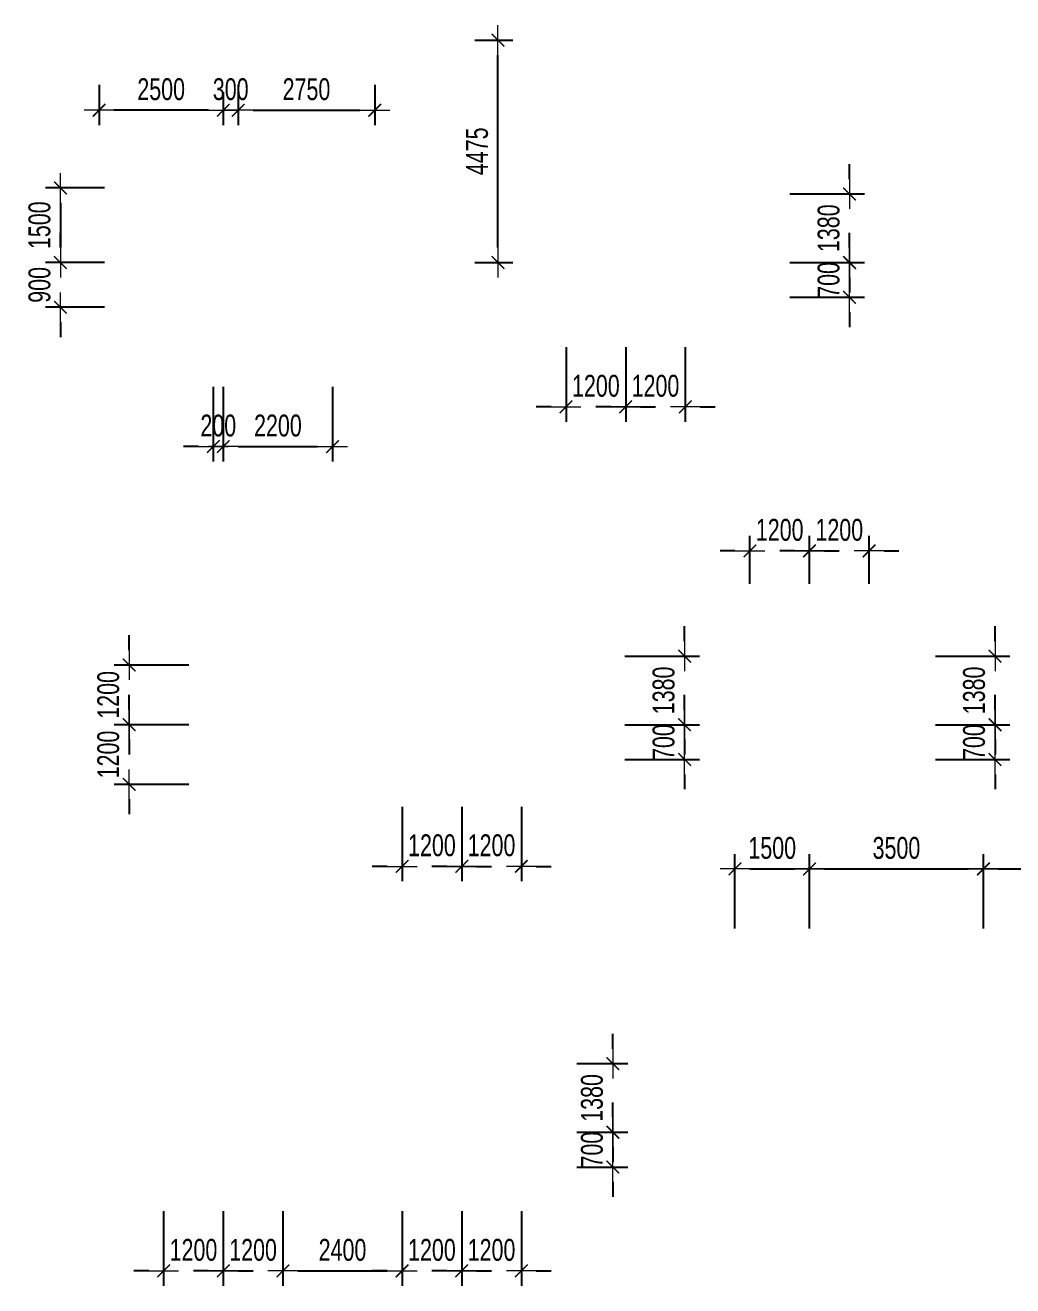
# Model space of a CAD drawing. Header units: millimetres. Extents: x -270655 to 676466, y -1281 to 105022.
# Drawn here: x 118613 to 138492, y 35410 to 60775 of the extents above; entities that cross this region are included whole.
import ezdxf

# ---------------------------------------------------------------- set-up
doc = ezdxf.new("R2010")
doc.units = ezdxf.units.MM
doc.layers.get('Defpoints').update_dxf_attribs({"color": 151, "lineweight": 9})
doc.layers.add('NDC_S_DIM', color=1, linetype='Continuous', lineweight=15)
doc.styles.add('NDC_DIM', font='', dxfattribs={"width": 0.75})
doc.styles.get('NDC_DIM').set_extended_font_data('Dotum')
doc.dimstyles.new('NDC_dim_200', dxfattribs={"dimscale": 200, "dimtxt": 2.2, "dimasz": 1.5, "dimexe": 1.5, "dimexo": 2.5, "dimgap": 1, "dimtad": 1, "dimdec": 0, "dimzin": 0, "dimdsep": 46, "dimtxsty": 'NDC_DIM', "dimblk": 'DIMMARK', "dimcen": 0.09, "dimdle": 1.2, "dimclrd": 1, "dimclre": 1, "dimclrt": 3, "dimadec": 0, "dimazin": 0, "dimtfac": 1, "dimtdec": 0, "dimtix": 1, "dimtofl": 0, "dimtmove": 0, "dimatfit": 3, "dimfxl": 6, "dimfxlon": 1, "dimtolj": 1, "dimtzin": 0, "dimarcsym": 0})

# ---------------------------------------------------------------- blocks, each defined once
blk = doc.blocks.new('DIMMARK')
at = {"layer": 'NDC_S_DIM', "color": 1}
blk.add_line((-1.5, 0), (1, 0), dxfattribs=at)
at = {"layer": 'NDC_S_DIM', "color": 2, "const_width": 0.1}
blk.add_lwpolyline([(-0.424, -0.424), (0.424, 0.424)], dxfattribs=at)
blk = doc.blocks.new('*D226')
at = {"layer": 'Defpoints', "color": 0, "transparency": 16777216}
for p in [(134400, 43798), (132900, 40400), (134400, 40322)]:
    blk.add_point(p, dxfattribs=at)
at = {"layer": 'NDC_S_DIM', "color": 1, "lineweight": -2, "transparency": 16777216}
for p, q in [((132900, 42598), (132900, 44098)), ((134400, 42598), (134400, 44098)), ((133200, 43798), (134100, 43798))]:
    blk.add_line(p, q, dxfattribs=at)
at = {"layer": 'NDC_S_DIM', "color": 1, "lineweight": -2, "transparency": 16777216, "xscale": 300, "yscale": 300, "zscale": 300, "rotation": 180}
blk.add_blockref('DIMMARK', (132900, 43798), dxfattribs=at)
at = {"layer": 'NDC_S_DIM', "color": 1, "lineweight": -2, "transparency": 16777216, "xscale": 300, "yscale": 300, "zscale": 300}
blk.add_blockref('DIMMARK', (134400, 43798), dxfattribs=at)
at = {"layer": 'NDC_S_DIM', "color": 3, "transparency": 16777216, "insert": (133650, 44218), "char_height": 440, "attachment_point": 5, "style": 'NDC_DIM'}
blk.add_mtext('\\A1;1500', dxfattribs=at)
blk = doc.blocks.new('*D227')
at = {"layer": 'Defpoints', "color": 0, "transparency": 16777216}
for p in [(137900, 43798), (137900, 40400), (134400, 40322)]:
    blk.add_point(p, dxfattribs=at)
at = {"layer": 'NDC_S_DIM', "color": 1, "lineweight": -2, "transparency": 16777216}
for p, q in [((134400, 42598), (134400, 44098)), ((137900, 42598), (137900, 44098)), ((134700, 43798), (137600, 43798))]:
    blk.add_line(p, q, dxfattribs=at)
at = {"layer": 'NDC_S_DIM', "color": 1, "lineweight": -2, "transparency": 16777216, "xscale": 300, "yscale": 300, "zscale": 300, "rotation": 180}
blk.add_blockref('DIMMARK', (134400, 43798), dxfattribs=at)
at = {"layer": 'NDC_S_DIM', "color": 1, "lineweight": -2, "transparency": 16777216, "xscale": 300, "yscale": 300, "zscale": 300}
blk.add_blockref('DIMMARK', (137900, 43798), dxfattribs=at)
at = {"layer": 'NDC_S_DIM', "color": 3, "transparency": 16777216, "insert": (136150, 44218), "char_height": 440, "attachment_point": 5, "style": 'NDC_DIM'}
blk.add_mtext('\\A1;3500', dxfattribs=at)
blk = doc.blocks.new('*D228')
at = {"layer": 'Defpoints', "color": 0, "transparency": 16777216}
for p in [(140350, 43798), (140350, 41500), (137900, 40400)]:
    blk.add_point(p, dxfattribs=at)
at = {"layer": 'NDC_S_DIM', "color": 1, "lineweight": -2, "transparency": 16777216}
for p, q in [((137900, 42598), (137900, 44098)), ((140350, 42598), (140350, 44098)), ((138200, 43798), (140050, 43798))]:
    blk.add_line(p, q, dxfattribs=at)
at = {"layer": 'NDC_S_DIM', "color": 1, "lineweight": -2, "transparency": 16777216, "xscale": 300, "yscale": 300, "zscale": 300, "rotation": 180}
blk.add_blockref('DIMMARK', (137900, 43798), dxfattribs=at)
at = {"layer": 'NDC_S_DIM', "color": 1, "lineweight": -2, "transparency": 16777216, "xscale": 300, "yscale": 300, "zscale": 300}
blk.add_blockref('DIMMARK', (140350, 43798), dxfattribs=at)
at = {"layer": 'NDC_S_DIM', "color": 3, "transparency": 16777216, "insert": (139125, 44218), "char_height": 440, "attachment_point": 5, "style": 'NDC_DIM'}
blk.add_mtext('\\A1;2450', dxfattribs=at)
blk = doc.blocks.new('*D509')
at = {"layer": 'Defpoints', "color": 0, "transparency": 16777216}
for p in [(121400, 37603), (122600, 37603), (122600, 35710)]:
    blk.add_point(p, dxfattribs=at)
at = {"layer": 'NDC_S_DIM', "color": 1, "lineweight": -2, "transparency": 16777216}
for p, q in [((121400, 36910), (121400, 35410)), ((122600, 36910), (122600, 35410)), ((121100, 35710), (120800, 35710)), ((122900, 35710), (123200, 35710))]:
    blk.add_line(p, q, dxfattribs=at)
at = {"layer": 'NDC_S_DIM', "color": 1, "lineweight": -2, "transparency": 16777216, "xscale": 300, "yscale": 300, "zscale": 300}
blk.add_blockref('DIMMARK', (121400, 35710), dxfattribs=at)
at = {"layer": 'NDC_S_DIM', "color": 1, "lineweight": -2, "transparency": 16777216, "xscale": 300, "yscale": 300, "zscale": 300, "rotation": 180}
blk.add_blockref('DIMMARK', (122600, 35710), dxfattribs=at)
at = {"layer": 'NDC_S_DIM', "color": 3, "transparency": 16777216, "insert": (122000, 36130), "char_height": 440, "attachment_point": 5, "style": 'NDC_DIM'}
blk.add_mtext('\\A1;1200', dxfattribs=at)
blk = doc.blocks.new('*D510')
at = {"layer": 'Defpoints', "color": 0, "transparency": 16777216}
for p in [(122600, 37603), (123800, 37603), (123800, 35710)]:
    blk.add_point(p, dxfattribs=at)
at = {"layer": 'NDC_S_DIM', "color": 1, "lineweight": -2, "transparency": 16777216}
for p, q in [((122600, 36910), (122600, 35410)), ((123800, 36910), (123800, 35410)), ((122300, 35710), (122000, 35710)), ((124100, 35710), (124400, 35710))]:
    blk.add_line(p, q, dxfattribs=at)
at = {"layer": 'NDC_S_DIM', "color": 1, "lineweight": -2, "transparency": 16777216, "xscale": 300, "yscale": 300, "zscale": 300}
blk.add_blockref('DIMMARK', (122600, 35710), dxfattribs=at)
at = {"layer": 'NDC_S_DIM', "color": 1, "lineweight": -2, "transparency": 16777216, "xscale": 300, "yscale": 300, "zscale": 300, "rotation": 180}
blk.add_blockref('DIMMARK', (123800, 35710), dxfattribs=at)
at = {"layer": 'NDC_S_DIM', "color": 3, "transparency": 16777216, "insert": (123200, 36130), "char_height": 440, "attachment_point": 5, "style": 'NDC_DIM'}
blk.add_mtext('\\A1;1200', dxfattribs=at)
blk = doc.blocks.new('*D511')
at = {"layer": 'Defpoints', "color": 0, "transparency": 16777216}
for p in [(123800, 37603), (126200, 37603), (126200, 35710)]:
    blk.add_point(p, dxfattribs=at)
at = {"layer": 'NDC_S_DIM', "color": 1, "lineweight": -2, "transparency": 16777216}
for p, q in [((123800, 36910), (123800, 35410)), ((126200, 36910), (126200, 35410)), ((124100, 35710), (125900, 35710))]:
    blk.add_line(p, q, dxfattribs=at)
at = {"layer": 'NDC_S_DIM', "color": 1, "lineweight": -2, "transparency": 16777216, "xscale": 300, "yscale": 300, "zscale": 300, "rotation": 180}
blk.add_blockref('DIMMARK', (123800, 35710), dxfattribs=at)
at = {"layer": 'NDC_S_DIM', "color": 1, "lineweight": -2, "transparency": 16777216, "xscale": 300, "yscale": 300, "zscale": 300}
blk.add_blockref('DIMMARK', (126200, 35710), dxfattribs=at)
at = {"layer": 'NDC_S_DIM', "color": 3, "transparency": 16777216, "insert": (125000, 36130), "char_height": 440, "attachment_point": 5, "style": 'NDC_DIM'}
blk.add_mtext('\\A1;2400', dxfattribs=at)
blk = doc.blocks.new('*D512')
at = {"layer": 'Defpoints', "color": 0, "transparency": 16777216}
for p in [(126200, 37603), (127400, 37634), (127400, 35710)]:
    blk.add_point(p, dxfattribs=at)
at = {"layer": 'NDC_S_DIM', "color": 1, "lineweight": -2, "transparency": 16777216}
for p, q in [((126200, 36910), (126200, 35410)), ((127400, 36910), (127400, 35410)), ((125900, 35710), (125600, 35710)), ((127700, 35710), (128000, 35710))]:
    blk.add_line(p, q, dxfattribs=at)
at = {"layer": 'NDC_S_DIM', "color": 1, "lineweight": -2, "transparency": 16777216, "xscale": 300, "yscale": 300, "zscale": 300}
blk.add_blockref('DIMMARK', (126200, 35710), dxfattribs=at)
at = {"layer": 'NDC_S_DIM', "color": 1, "lineweight": -2, "transparency": 16777216, "xscale": 300, "yscale": 300, "zscale": 300, "rotation": 180}
blk.add_blockref('DIMMARK', (127400, 35710), dxfattribs=at)
at = {"layer": 'NDC_S_DIM', "color": 3, "transparency": 16777216, "insert": (126800, 36130), "char_height": 440, "attachment_point": 5, "style": 'NDC_DIM'}
blk.add_mtext('\\A1;1200', dxfattribs=at)
blk = doc.blocks.new('*D513')
at = {"layer": 'Defpoints', "color": 0, "transparency": 16777216}
for p in [(127400, 37603), (128600, 37634), (128600, 35710)]:
    blk.add_point(p, dxfattribs=at)
at = {"layer": 'NDC_S_DIM', "color": 1, "lineweight": -2, "transparency": 16777216}
for p, q in [((127400, 36910), (127400, 35410)), ((128600, 36910), (128600, 35410)), ((127100, 35710), (126800, 35710)), ((128900, 35710), (129200, 35710))]:
    blk.add_line(p, q, dxfattribs=at)
at = {"layer": 'NDC_S_DIM', "color": 1, "lineweight": -2, "transparency": 16777216, "xscale": 300, "yscale": 300, "zscale": 300}
blk.add_blockref('DIMMARK', (127400, 35710), dxfattribs=at)
at = {"layer": 'NDC_S_DIM', "color": 1, "lineweight": -2, "transparency": 16777216, "xscale": 300, "yscale": 300, "zscale": 300, "rotation": 180}
blk.add_blockref('DIMMARK', (128600, 35710), dxfattribs=at)
at = {"layer": 'NDC_S_DIM', "color": 3, "transparency": 16777216, "insert": (128000, 36130), "char_height": 440, "attachment_point": 5, "style": 'NDC_DIM'}
blk.add_mtext('\\A1;1200', dxfattribs=at)
blk = doc.blocks.new('*D514')
at = {"layer": 'Defpoints', "color": 0, "transparency": 16777216}
for p in [(129216, 38500), (130443, 38500), (129216, 37800)]:
    blk.add_point(p, dxfattribs=at)
at = {"layer": 'NDC_S_DIM', "color": 1, "lineweight": -2, "transparency": 16777216}
for p, q in [((130443, 38800), (130443, 39100)), ((129716, 38500), (130743, 38500)), ((129716, 37800), (130743, 37800)), ((130443, 37500), (130443, 37200))]:
    blk.add_line(p, q, dxfattribs=at)
at = {"layer": 'NDC_S_DIM', "color": 1, "lineweight": -2, "transparency": 16777216, "xscale": 300, "yscale": 300, "zscale": 300}
for p, rotation in [((130443, 38500), 270), ((130443, 37800), 90)]:
    blk.add_blockref('DIMMARK', p, dxfattribs=dict(at, rotation=rotation))
at = {"layer": 'NDC_S_DIM', "color": 3, "transparency": 16777216, "insert": (130022, 38150), "char_height": 440, "attachment_point": 5, "rotation": 90, "style": 'NDC_DIM'}
blk.add_mtext('\\A1;700', dxfattribs=at)
blk = doc.blocks.new('*D515')
at = {"layer": 'Defpoints', "color": 0, "transparency": 16777216}
for p in [(129216, 39880), (130443, 39880), (129216, 38500)]:
    blk.add_point(p, dxfattribs=at)
at = {"layer": 'NDC_S_DIM', "color": 1, "lineweight": -2, "transparency": 16777216}
for p, q in [((130443, 40180), (130443, 40480)), ((129716, 39880), (130743, 39880)), ((129716, 38500), (130743, 38500)), ((130443, 38200), (130443, 37900))]:
    blk.add_line(p, q, dxfattribs=at)
at = {"layer": 'NDC_S_DIM', "color": 1, "lineweight": -2, "transparency": 16777216, "xscale": 300, "yscale": 300, "zscale": 300}
for p, rotation in [((130443, 39880), 270), ((130443, 38500), 90)]:
    blk.add_blockref('DIMMARK', p, dxfattribs=dict(at, rotation=rotation))
at = {"layer": 'NDC_S_DIM', "color": 3, "transparency": 16777216, "insert": (130022, 39190), "char_height": 440, "attachment_point": 5, "rotation": 90, "style": 'NDC_DIM'}
blk.add_mtext('\\A1;1380', dxfattribs=at)
blk = doc.blocks.new('*D532')
at = {"layer": 'Defpoints', "color": 0, "transparency": 16777216}
for p in [(122400, 54189), (122600, 54189), (122600, 52296)]:
    blk.add_point(p, dxfattribs=at)
at = {"layer": 'NDC_S_DIM', "color": 1, "lineweight": -2, "transparency": 16777216}
for p, q in [((122400, 53496), (122400, 51996)), ((122600, 53496), (122600, 51996)), ((122100, 52296), (121800, 52296)), ((122900, 52296), (123200, 52296))]:
    blk.add_line(p, q, dxfattribs=at)
at = {"layer": 'NDC_S_DIM', "color": 1, "lineweight": -2, "transparency": 16777216, "xscale": 300, "yscale": 300, "zscale": 300}
blk.add_blockref('DIMMARK', (122400, 52296), dxfattribs=at)
at = {"layer": 'NDC_S_DIM', "color": 1, "lineweight": -2, "transparency": 16777216, "xscale": 300, "yscale": 300, "zscale": 300, "rotation": 180}
blk.add_blockref('DIMMARK', (122600, 52296), dxfattribs=at)
at = {"layer": 'NDC_S_DIM', "color": 3, "transparency": 16777216, "insert": (122500, 52717), "char_height": 440, "attachment_point": 5, "style": 'NDC_DIM'}
blk.add_mtext('\\A1;200', dxfattribs=at)
blk = doc.blocks.new('*D533')
at = {"layer": 'Defpoints', "color": 0, "transparency": 16777216}
for p in [(122600, 54189), (124800, 54189), (124800, 52296)]:
    blk.add_point(p, dxfattribs=at)
at = {"layer": 'NDC_S_DIM', "color": 1, "lineweight": -2, "transparency": 16777216}
for p, q in [((122600, 53496), (122600, 51996)), ((124800, 53496), (124800, 51996)), ((122900, 52296), (124500, 52296))]:
    blk.add_line(p, q, dxfattribs=at)
at = {"layer": 'NDC_S_DIM', "color": 1, "lineweight": -2, "transparency": 16777216, "xscale": 300, "yscale": 300, "zscale": 300, "rotation": 180}
blk.add_blockref('DIMMARK', (122600, 52296), dxfattribs=at)
at = {"layer": 'NDC_S_DIM', "color": 1, "lineweight": -2, "transparency": 16777216, "xscale": 300, "yscale": 300, "zscale": 300}
blk.add_blockref('DIMMARK', (124800, 52296), dxfattribs=at)
at = {"layer": 'NDC_S_DIM', "color": 3, "transparency": 16777216, "insert": (123700, 52717), "char_height": 440, "attachment_point": 5, "style": 'NDC_DIM'}
blk.add_mtext('\\A1;2200', dxfattribs=at)
blk = doc.blocks.new('*D534')
at = {"layer": 'Defpoints', "color": 0, "transparency": 16777216}
for p in [(120712, 57500), (119322, 56000), (120712, 56000)]:
    blk.add_point(p, dxfattribs=at)
at = {"layer": 'NDC_S_DIM', "color": 1, "lineweight": -2, "transparency": 16777216}
for p, q in [((120212, 57500), (119022, 57500)), ((119322, 57200), (119322, 56300)), ((120212, 56000), (119022, 56000))]:
    blk.add_line(p, q, dxfattribs=at)
at = {"layer": 'NDC_S_DIM', "color": 1, "lineweight": -2, "transparency": 16777216, "xscale": 300, "yscale": 300, "zscale": 300}
for p, rotation in [((119322, 57500), 90), ((119322, 56000), 270)]:
    blk.add_blockref('DIMMARK', p, dxfattribs=dict(at, rotation=rotation))
at = {"layer": 'NDC_S_DIM', "color": 3, "transparency": 16777216, "insert": (118902, 56750), "char_height": 440, "attachment_point": 5, "rotation": 90, "style": 'NDC_DIM'}
blk.add_mtext('\\A1;1500', dxfattribs=at)
blk = doc.blocks.new('*D535')
at = {"layer": 'Defpoints', "color": 0, "transparency": 16777216}
for p in [(120712, 56000), (119322, 55100), (120712, 55100)]:
    blk.add_point(p, dxfattribs=at)
at = {"layer": 'NDC_S_DIM', "color": 1, "lineweight": -2, "transparency": 16777216}
for p, q in [((119322, 56300), (119322, 56600)), ((120212, 56000), (119022, 56000)), ((120212, 55100), (119022, 55100)), ((119322, 54800), (119322, 54500))]:
    blk.add_line(p, q, dxfattribs=at)
at = {"layer": 'NDC_S_DIM', "color": 1, "lineweight": -2, "transparency": 16777216, "xscale": 300, "yscale": 300, "zscale": 300}
for p, rotation in [((119322, 56000), 270), ((119322, 55100), 90)]:
    blk.add_blockref('DIMMARK', p, dxfattribs=dict(at, rotation=rotation))
at = {"layer": 'NDC_S_DIM', "color": 3, "transparency": 16777216, "insert": (118902, 55550), "char_height": 440, "attachment_point": 5, "rotation": 90, "style": 'NDC_DIM'}
blk.add_mtext('\\A1;900', dxfattribs=at)
blk = doc.blocks.new('*D590')
at = {"layer": 'Defpoints', "color": 0, "transparency": 16777216}
for p in [(129500, 54990), (130700, 54990), (130700, 53097)]:
    blk.add_point(p, dxfattribs=at)
at = {"layer": 'NDC_S_DIM', "color": 1, "lineweight": -2, "transparency": 16777216}
for p, q in [((129500, 54297), (129500, 52797)), ((130700, 54297), (130700, 52797)), ((129200, 53097), (128900, 53097)), ((131000, 53097), (131300, 53097))]:
    blk.add_line(p, q, dxfattribs=at)
at = {"layer": 'NDC_S_DIM', "color": 1, "lineweight": -2, "transparency": 16777216, "xscale": 300, "yscale": 300, "zscale": 300}
blk.add_blockref('DIMMARK', (129500, 53097), dxfattribs=at)
at = {"layer": 'NDC_S_DIM', "color": 1, "lineweight": -2, "transparency": 16777216, "xscale": 300, "yscale": 300, "zscale": 300, "rotation": 180}
blk.add_blockref('DIMMARK', (130700, 53097), dxfattribs=at)
at = {"layer": 'NDC_S_DIM', "color": 3, "transparency": 16777216, "insert": (130100, 53517), "char_height": 440, "attachment_point": 5, "style": 'NDC_DIM'}
blk.add_mtext('\\A1;1200', dxfattribs=at)
blk = doc.blocks.new('*D591')
at = {"layer": 'Defpoints', "color": 0, "transparency": 16777216}
for p in [(130700, 54990), (131900, 54990), (131900, 53097)]:
    blk.add_point(p, dxfattribs=at)
at = {"layer": 'NDC_S_DIM', "color": 1, "lineweight": -2, "transparency": 16777216}
for p, q in [((130700, 54297), (130700, 52797)), ((131900, 54297), (131900, 52797)), ((130400, 53097), (130100, 53097)), ((132200, 53097), (132500, 53097))]:
    blk.add_line(p, q, dxfattribs=at)
at = {"layer": 'NDC_S_DIM', "color": 1, "lineweight": -2, "transparency": 16777216, "xscale": 300, "yscale": 300, "zscale": 300}
blk.add_blockref('DIMMARK', (130700, 53097), dxfattribs=at)
at = {"layer": 'NDC_S_DIM', "color": 1, "lineweight": -2, "transparency": 16777216, "xscale": 300, "yscale": 300, "zscale": 300, "rotation": 180}
blk.add_blockref('DIMMARK', (131900, 53097), dxfattribs=at)
at = {"layer": 'NDC_S_DIM', "color": 3, "transparency": 16777216, "insert": (131300, 53517), "char_height": 440, "attachment_point": 5, "style": 'NDC_DIM'}
blk.add_mtext('\\A1;1200', dxfattribs=at)
blk = doc.blocks.new('*D654')
at = {"layer": 'Defpoints', "color": 0, "transparency": 16777216}
for p in [(122600, 47900), (120707, 46700), (122600, 46700)]:
    blk.add_point(p, dxfattribs=at)
at = {"layer": 'NDC_S_DIM', "color": 1, "lineweight": -2, "transparency": 16777216}
for p, q in [((120707, 48200), (120707, 48500)), ((121907, 47900), (120407, 47900)), ((121907, 46700), (120407, 46700)), ((120707, 46400), (120707, 46100))]:
    blk.add_line(p, q, dxfattribs=at)
at = {"layer": 'NDC_S_DIM', "color": 1, "lineweight": -2, "transparency": 16777216, "xscale": 300, "yscale": 300, "zscale": 300}
for p, rotation in [((120707, 47900), 270), ((120707, 46700), 90)]:
    blk.add_blockref('DIMMARK', p, dxfattribs=dict(at, rotation=rotation))
at = {"layer": 'NDC_S_DIM', "color": 3, "transparency": 16777216, "insert": (120287, 47300), "char_height": 440, "attachment_point": 5, "rotation": 90, "style": 'NDC_DIM'}
blk.add_mtext('\\A1;1200', dxfattribs=at)
blk = doc.blocks.new('*D655')
at = {"layer": 'Defpoints', "color": 0, "transparency": 16777216}
for p in [(122600, 46700), (120707, 45500), (122600, 45500)]:
    blk.add_point(p, dxfattribs=at)
at = {"layer": 'NDC_S_DIM', "color": 1, "lineweight": -2, "transparency": 16777216}
for p, q in [((120707, 47000), (120707, 47300)), ((121907, 46700), (120407, 46700)), ((121907, 45500), (120407, 45500)), ((120707, 45200), (120707, 44900))]:
    blk.add_line(p, q, dxfattribs=at)
at = {"layer": 'NDC_S_DIM', "color": 1, "lineweight": -2, "transparency": 16777216, "xscale": 300, "yscale": 300, "zscale": 300}
for p, rotation in [((120707, 46700), 270), ((120707, 45500), 90)]:
    blk.add_blockref('DIMMARK', p, dxfattribs=dict(at, rotation=rotation))
at = {"layer": 'NDC_S_DIM', "color": 3, "transparency": 16777216, "insert": (120287, 46100), "char_height": 440, "attachment_point": 5, "rotation": 90, "style": 'NDC_DIM'}
blk.add_mtext('\\A1;1200', dxfattribs=at)
blk = doc.blocks.new('*D656')
at = {"layer": 'Defpoints', "color": 0, "transparency": 16777216}
for p in [(126200, 45743), (127400, 45743), (127400, 43850)]:
    blk.add_point(p, dxfattribs=at)
at = {"layer": 'NDC_S_DIM', "color": 1, "lineweight": -2, "transparency": 16777216}
for p, q in [((126200, 45050), (126200, 43550)), ((127400, 45050), (127400, 43550)), ((125900, 43850), (125600, 43850)), ((127700, 43850), (128000, 43850))]:
    blk.add_line(p, q, dxfattribs=at)
at = {"layer": 'NDC_S_DIM', "color": 1, "lineweight": -2, "transparency": 16777216, "xscale": 300, "yscale": 300, "zscale": 300}
blk.add_blockref('DIMMARK', (126200, 43850), dxfattribs=at)
at = {"layer": 'NDC_S_DIM', "color": 1, "lineweight": -2, "transparency": 16777216, "xscale": 300, "yscale": 300, "zscale": 300, "rotation": 180}
blk.add_blockref('DIMMARK', (127400, 43850), dxfattribs=at)
at = {"layer": 'NDC_S_DIM', "color": 3, "transparency": 16777216, "insert": (126800, 44271), "char_height": 440, "attachment_point": 5, "style": 'NDC_DIM'}
blk.add_mtext('\\A1;1200', dxfattribs=at)
blk = doc.blocks.new('*D657')
at = {"layer": 'Defpoints', "color": 0, "transparency": 16777216}
for p in [(127400, 45743), (128600, 45600), (128600, 43850)]:
    blk.add_point(p, dxfattribs=at)
at = {"layer": 'NDC_S_DIM', "color": 1, "lineweight": -2, "transparency": 16777216}
for p, q in [((127400, 45050), (127400, 43550)), ((128600, 45050), (128600, 43550)), ((127100, 43850), (126800, 43850)), ((128900, 43850), (129200, 43850))]:
    blk.add_line(p, q, dxfattribs=at)
at = {"layer": 'NDC_S_DIM', "color": 1, "lineweight": -2, "transparency": 16777216, "xscale": 300, "yscale": 300, "zscale": 300}
blk.add_blockref('DIMMARK', (127400, 43850), dxfattribs=at)
at = {"layer": 'NDC_S_DIM', "color": 1, "lineweight": -2, "transparency": 16777216, "xscale": 300, "yscale": 300, "zscale": 300, "rotation": 180}
blk.add_blockref('DIMMARK', (128600, 43850), dxfattribs=at)
at = {"layer": 'NDC_S_DIM', "color": 3, "transparency": 16777216, "insert": (128000, 44271), "char_height": 440, "attachment_point": 5, "style": 'NDC_DIM'}
blk.add_mtext('\\A1;1200', dxfattribs=at)
blk = doc.blocks.new('*D658')
at = {"layer": 'Defpoints', "color": 0, "transparency": 16777216}
for p in [(134400, 50198), (133200, 49032), (134400, 49032)]:
    blk.add_point(p, dxfattribs=at)
at = {"layer": 'NDC_S_DIM', "color": 1, "lineweight": -2, "transparency": 16777216}
for p, q in [((133200, 49532), (133200, 50498)), ((134400, 49532), (134400, 50498)), ((132900, 50198), (132600, 50198)), ((134700, 50198), (135000, 50198))]:
    blk.add_line(p, q, dxfattribs=at)
at = {"layer": 'NDC_S_DIM', "color": 1, "lineweight": -2, "transparency": 16777216, "xscale": 300, "yscale": 300, "zscale": 300}
blk.add_blockref('DIMMARK', (133200, 50198), dxfattribs=at)
at = {"layer": 'NDC_S_DIM', "color": 1, "lineweight": -2, "transparency": 16777216, "xscale": 300, "yscale": 300, "zscale": 300, "rotation": 180}
blk.add_blockref('DIMMARK', (134400, 50198), dxfattribs=at)
at = {"layer": 'NDC_S_DIM', "color": 3, "transparency": 16777216, "insert": (133800, 50618), "char_height": 440, "attachment_point": 5, "style": 'NDC_DIM'}
blk.add_mtext('\\A1;1200', dxfattribs=at)
blk = doc.blocks.new('*D659')
at = {"layer": 'Defpoints', "color": 0, "transparency": 16777216}
for p in [(135600, 50198), (134400, 49032), (135600, 49032)]:
    blk.add_point(p, dxfattribs=at)
at = {"layer": 'NDC_S_DIM', "color": 1, "lineweight": -2, "transparency": 16777216}
for p, q in [((134400, 49532), (134400, 50498)), ((135600, 49532), (135600, 50498)), ((134100, 50198), (133800, 50198)), ((135900, 50198), (136200, 50198))]:
    blk.add_line(p, q, dxfattribs=at)
at = {"layer": 'NDC_S_DIM', "color": 1, "lineweight": -2, "transparency": 16777216, "xscale": 300, "yscale": 300, "zscale": 300}
blk.add_blockref('DIMMARK', (134400, 50198), dxfattribs=at)
at = {"layer": 'NDC_S_DIM', "color": 1, "lineweight": -2, "transparency": 16777216, "xscale": 300, "yscale": 300, "zscale": 300, "rotation": 180}
blk.add_blockref('DIMMARK', (135600, 50198), dxfattribs=at)
at = {"layer": 'NDC_S_DIM', "color": 3, "transparency": 16777216, "insert": (135000, 50618), "char_height": 440, "attachment_point": 5, "style": 'NDC_DIM'}
blk.add_mtext('\\A1;1200', dxfattribs=at)
blk = doc.blocks.new('*D743')
at = {"layer": 'Defpoints', "color": 0, "transparency": 16777216}
for p in [(131900, 56000), (135206, 56000), (131900, 55300)]:
    blk.add_point(p, dxfattribs=at)
at = {"layer": 'NDC_S_DIM', "color": 1, "lineweight": -2, "transparency": 16777216}
for p, q in [((135206, 56300), (135206, 56600)), ((134006, 56000), (135506, 56000)), ((134006, 55300), (135506, 55300)), ((135206, 55000), (135206, 54700))]:
    blk.add_line(p, q, dxfattribs=at)
at = {"layer": 'NDC_S_DIM', "color": 1, "lineweight": -2, "transparency": 16777216, "xscale": 300, "yscale": 300, "zscale": 300}
for p, rotation in [((135206, 56000), 270), ((135206, 55300), 90)]:
    blk.add_blockref('DIMMARK', p, dxfattribs=dict(at, rotation=rotation))
at = {"layer": 'NDC_S_DIM', "color": 3, "transparency": 16777216, "insert": (134786, 55650), "char_height": 440, "attachment_point": 5, "rotation": 90, "style": 'NDC_DIM'}
blk.add_mtext('\\A1;700', dxfattribs=at)
blk = doc.blocks.new('*D744')
at = {"layer": 'Defpoints', "color": 0, "transparency": 16777216}
for p in [(130980, 57380), (135206, 57380), (131900, 56000)]:
    blk.add_point(p, dxfattribs=at)
at = {"layer": 'NDC_S_DIM', "color": 1, "lineweight": -2, "transparency": 16777216}
for p, q in [((135206, 57680), (135206, 57980)), ((134006, 57380), (135506, 57380)), ((134006, 56000), (135506, 56000)), ((135206, 55700), (135206, 55400))]:
    blk.add_line(p, q, dxfattribs=at)
at = {"layer": 'NDC_S_DIM', "color": 1, "lineweight": -2, "transparency": 16777216, "xscale": 300, "yscale": 300, "zscale": 300}
for p, rotation in [((135206, 57380), 270), ((135206, 56000), 90)]:
    blk.add_blockref('DIMMARK', p, dxfattribs=dict(at, rotation=rotation))
at = {"layer": 'NDC_S_DIM', "color": 3, "transparency": 16777216, "insert": (134786, 56690), "char_height": 440, "attachment_point": 5, "rotation": 90, "style": 'NDC_DIM'}
blk.add_mtext('\\A1;1380', dxfattribs=at)
blk = doc.blocks.new('*D745')
at = {"layer": 'Defpoints', "color": 0, "transparency": 16777216}
for p in [(128600, 46700), (131886, 46700), (128600, 46000)]:
    blk.add_point(p, dxfattribs=at)
at = {"layer": 'NDC_S_DIM', "color": 1, "lineweight": -2, "transparency": 16777216}
for p, q in [((131886, 47000), (131886, 47300)), ((130686, 46700), (132186, 46700)), ((130686, 46000), (132186, 46000)), ((131886, 45700), (131886, 45400))]:
    blk.add_line(p, q, dxfattribs=at)
at = {"layer": 'NDC_S_DIM', "color": 1, "lineweight": -2, "transparency": 16777216, "xscale": 300, "yscale": 300, "zscale": 300}
for p, rotation in [((131886, 46700), 270), ((131886, 46000), 90)]:
    blk.add_blockref('DIMMARK', p, dxfattribs=dict(at, rotation=rotation))
at = {"layer": 'NDC_S_DIM', "color": 3, "transparency": 16777216, "insert": (131465, 46350), "char_height": 440, "attachment_point": 5, "rotation": 90, "style": 'NDC_DIM'}
blk.add_mtext('\\A1;700', dxfattribs=at)
blk = doc.blocks.new('*D746')
at = {"layer": 'Defpoints', "color": 0, "transparency": 16777216}
for p in [(127680, 48080), (131886, 48080), (128600, 46700)]:
    blk.add_point(p, dxfattribs=at)
at = {"layer": 'NDC_S_DIM', "color": 1, "lineweight": -2, "transparency": 16777216}
for p, q in [((131886, 48380), (131886, 48680)), ((130686, 48080), (132186, 48080)), ((130686, 46700), (132186, 46700)), ((131886, 46400), (131886, 46100))]:
    blk.add_line(p, q, dxfattribs=at)
at = {"layer": 'NDC_S_DIM', "color": 1, "lineweight": -2, "transparency": 16777216, "xscale": 300, "yscale": 300, "zscale": 300}
for p, rotation in [((131886, 48080), 270), ((131886, 46700), 90)]:
    blk.add_blockref('DIMMARK', p, dxfattribs=dict(at, rotation=rotation))
at = {"layer": 'NDC_S_DIM', "color": 3, "transparency": 16777216, "insert": (131465, 47390), "char_height": 440, "attachment_point": 5, "rotation": 90, "style": 'NDC_DIM'}
blk.add_mtext('\\A1;1380', dxfattribs=at)
blk = doc.blocks.new('*D747')
at = {"layer": 'Defpoints', "color": 0, "transparency": 16777216}
for p in [(135600, 46700), (138135, 46700), (135600, 46000)]:
    blk.add_point(p, dxfattribs=at)
at = {"layer": 'NDC_S_DIM', "color": 1, "lineweight": -2, "transparency": 16777216}
for p, q in [((138135, 47000), (138135, 47300)), ((136935, 46700), (138435, 46700)), ((136935, 46000), (138435, 46000)), ((138135, 45700), (138135, 45400))]:
    blk.add_line(p, q, dxfattribs=at)
at = {"layer": 'NDC_S_DIM', "color": 1, "lineweight": -2, "transparency": 16777216, "xscale": 300, "yscale": 300, "zscale": 300}
for p, rotation in [((138135, 46700), 270), ((138135, 46000), 90)]:
    blk.add_blockref('DIMMARK', p, dxfattribs=dict(at, rotation=rotation))
at = {"layer": 'NDC_S_DIM', "color": 3, "transparency": 16777216, "insert": (137714, 46350), "char_height": 440, "attachment_point": 5, "rotation": 90, "style": 'NDC_DIM'}
blk.add_mtext('\\A1;700', dxfattribs=at)
blk = doc.blocks.new('*D748')
at = {"layer": 'Defpoints', "color": 0, "transparency": 16777216}
for p in [(134680, 48080), (138135, 48080), (135600, 46700)]:
    blk.add_point(p, dxfattribs=at)
at = {"layer": 'NDC_S_DIM', "color": 1, "lineweight": -2, "transparency": 16777216}
for p, q in [((138135, 48380), (138135, 48680)), ((136935, 48080), (138435, 48080)), ((136935, 46700), (138435, 46700)), ((138135, 46400), (138135, 46100))]:
    blk.add_line(p, q, dxfattribs=at)
at = {"layer": 'NDC_S_DIM', "color": 1, "lineweight": -2, "transparency": 16777216, "xscale": 300, "yscale": 300, "zscale": 300}
for p, rotation in [((138135, 48080), 270), ((138135, 46700), 90)]:
    blk.add_blockref('DIMMARK', p, dxfattribs=dict(at, rotation=rotation))
at = {"layer": 'NDC_S_DIM', "color": 3, "transparency": 16777216, "insert": (137714, 47390), "char_height": 440, "attachment_point": 5, "rotation": 90, "style": 'NDC_DIM'}
blk.add_mtext('\\A1;1380', dxfattribs=at)
blk = doc.blocks.new('*D783')
at = {"layer": 'Defpoints', "color": 0, "transparency": 16777216}
for p in [(120100, 60075), (122600, 59927), (120100, 59064)]:
    blk.add_point(p, dxfattribs=at)
at = {"layer": 'NDC_S_DIM', "color": 1, "lineweight": -2, "transparency": 16777216}
for p, q in [((120100, 59575), (120100, 58764)), ((122600, 59427), (122600, 58764)), ((122300, 59064), (120400, 59064))]:
    blk.add_line(p, q, dxfattribs=at)
at = {"layer": 'NDC_S_DIM', "color": 1, "lineweight": -2, "transparency": 16777216, "xscale": 300, "yscale": 300, "zscale": 300, "rotation": 180}
blk.add_blockref('DIMMARK', (120100, 59064), dxfattribs=at)
at = {"layer": 'NDC_S_DIM', "color": 1, "lineweight": -2, "transparency": 16777216, "xscale": 300, "yscale": 300, "zscale": 300}
blk.add_blockref('DIMMARK', (122600, 59064), dxfattribs=at)
at = {"layer": 'NDC_S_DIM', "color": 3, "transparency": 16777216, "insert": (121350, 59485), "char_height": 440, "attachment_point": 5, "style": 'NDC_DIM'}
blk.add_mtext('\\A1;2500', dxfattribs=at)
blk = doc.blocks.new('*D784')
at = {"layer": 'Defpoints', "color": 0, "transparency": 16777216}
for p in [(122600, 59927), (122900, 60075), (122900, 59064)]:
    blk.add_point(p, dxfattribs=at)
at = {"layer": 'NDC_S_DIM', "color": 1, "lineweight": -2, "transparency": 16777216}
for p, q in [((122600, 59427), (122600, 58764)), ((122900, 59575), (122900, 58764)), ((122300, 59064), (122000, 59064)), ((123200, 59064), (123500, 59064))]:
    blk.add_line(p, q, dxfattribs=at)
at = {"layer": 'NDC_S_DIM', "color": 1, "lineweight": -2, "transparency": 16777216, "xscale": 300, "yscale": 300, "zscale": 300}
blk.add_blockref('DIMMARK', (122600, 59064), dxfattribs=at)
at = {"layer": 'NDC_S_DIM', "color": 1, "lineweight": -2, "transparency": 16777216, "xscale": 300, "yscale": 300, "zscale": 300, "rotation": 180}
blk.add_blockref('DIMMARK', (122900, 59064), dxfattribs=at)
at = {"layer": 'NDC_S_DIM', "color": 3, "transparency": 16777216, "insert": (122750, 59485), "char_height": 440, "attachment_point": 5, "style": 'NDC_DIM'}
blk.add_mtext('\\A1;300', dxfattribs=at)
blk = doc.blocks.new('*D785')
at = {"layer": 'Defpoints', "color": 0, "transparency": 16777216}
for p in [(122900, 60075), (125650, 60075), (125650, 59064)]:
    blk.add_point(p, dxfattribs=at)
at = {"layer": 'NDC_S_DIM', "color": 1, "lineweight": -2, "transparency": 16777216}
for p, q in [((122900, 59575), (122900, 58764)), ((125650, 59575), (125650, 58764)), ((123200, 59064), (125350, 59064))]:
    blk.add_line(p, q, dxfattribs=at)
at = {"layer": 'NDC_S_DIM', "color": 1, "lineweight": -2, "transparency": 16777216, "xscale": 300, "yscale": 300, "zscale": 300, "rotation": 180}
blk.add_blockref('DIMMARK', (122900, 59064), dxfattribs=at)
at = {"layer": 'NDC_S_DIM', "color": 1, "lineweight": -2, "transparency": 16777216, "xscale": 300, "yscale": 300, "zscale": 300}
blk.add_blockref('DIMMARK', (125650, 59064), dxfattribs=at)
at = {"layer": 'NDC_S_DIM', "color": 3, "transparency": 16777216, "insert": (124275, 59485), "char_height": 440, "attachment_point": 5, "style": 'NDC_DIM'}
blk.add_mtext('\\A1;2750', dxfattribs=at)
blk = doc.blocks.new('*D786')
at = {"layer": 'Defpoints', "color": 0, "transparency": 16777216}
for p in [(127162, 60475), (128130, 60475), (127162, 56000)]:
    blk.add_point(p, dxfattribs=at)
at = {"layer": 'NDC_S_DIM', "color": 1, "lineweight": -2, "transparency": 16777216}
for p, q in [((127662, 60475), (128430, 60475)), ((128130, 56300), (128130, 60175)), ((127662, 56000), (128430, 56000))]:
    blk.add_line(p, q, dxfattribs=at)
at = {"layer": 'NDC_S_DIM', "color": 1, "lineweight": -2, "transparency": 16777216, "xscale": 300, "yscale": 300, "zscale": 300}
for p, rotation in [((128130, 60475), 90), ((128130, 56000), 270)]:
    blk.add_blockref('DIMMARK', p, dxfattribs=dict(at, rotation=rotation))
at = {"layer": 'NDC_S_DIM', "color": 3, "transparency": 16777216, "insert": (127710, 58237), "char_height": 440, "attachment_point": 5, "rotation": 90, "style": 'NDC_DIM'}
blk.add_mtext('\\A1;4475', dxfattribs=at)

msp = doc.modelspace()

# ---------------------------------------------------------------- dimensions: what is measured, and where the dimension line sits
at = {"layer": 'NDC_S_DIM'}
for base, p1, p2, angle, picture, middle in [((128129.9, 60475), (127162.4, 56000), (127162.4, 60475), 90, '*D786', (127709.6, 58237.5)), ((135206, 56000), (131900, 55300.2), (131900, 56000), 90, '*D743', (134785.7, 55650.1)), ((120707.2, 46700), (122600, 47900), (122600, 46700), 270, '*D654', (120286.9, 47300)), ((120707.2, 45500), (122600, 46700), (122600, 45500), 270, '*D655', (120286.9, 46100)), ((131885.6, 46700), (128600, 46000.2), (128600, 46700), 90, '*D745', (131465.3, 46350.1)), ((138134.5, 46700), (135600, 46000.2), (135600, 46700), 90, '*D747', (137714.3, 46350.1)), ((130442.7, 39879.6), (129215.5, 38500), (129215.5, 39879.6), 90, '*D515', (130022.4, 39189.8)), ((130442.7, 38500), (129215.5, 37800.2), (129215.5, 38500), 90, '*D514', (130022.4, 38150.1))]:
    dim = msp.add_linear_dim(base=base, p1=p1, p2=p2, angle=angle, dimstyle='NDC_dim_200', dxfattribs=at)
    dim.commit()
    dim.dimension.update_dxf_attribs({"geometry": picture, "text_midpoint": middle})
for base, p1, p2, picture, middle in [((120100, 59064.3), (122600, 59927.4), (120100, 60075), '*D783', (121350, 59484.6)), ((130700, 53097.1), (129500, 54989.9), (130700, 54989.9), '*D590', (130100, 53517.4)), ((131900, 53097.1), (130700, 54989.9), (131900, 54989.9), '*D591', (131300, 53517.4)), ((122600, 52296.4), (122400, 54189.2), (122600, 54189.2), '*D532', (122500, 52716.7)), ((124800, 52296.4), (122600, 54189.2), (124800, 54189.2), '*D533', (123700, 52716.7)), ((134400, 50197.8), (133200, 49031.8), (134400, 49031.8), '*D658', (133800, 50618.1)), ((135600, 50197.8), (134400, 49031.8), (135600, 49031.8), '*D659', (135000, 50618.1)), ((127400, 43850.5), (126200, 45743.3), (127400, 45743.3), '*D656', (126800, 44270.8)), ((128600, 43850.5), (127400, 45743.3), (128600, 45600.2), '*D657', (128000, 44270.8)), ((134400, 43798.1), (132900.2, 40399.8), (134400, 40321.6), '*D226', (133650.1, 44218.4)), ((122600, 35709.9), (121400, 37602.7), (122600, 37602.7), '*D509', (122000, 36130.2)), ((123800, 35709.9), (122600, 37602.7), (123800, 37602.7), '*D510', (123200, 36130.2)), ((126200, 35709.9), (123800, 37602.7), (126200, 37602.7), '*D511', (125000, 36130.2)), ((127400, 35709.9), (126200, 37602.7), (127400, 37633.8), '*D512', (126800, 36130.2)), ((128600, 35709.9), (127400, 37602.7), (128600, 37633.8), '*D513', (128000, 36130.2))]:
    dim = msp.add_linear_dim(base=base, p1=p1, p2=p2, dimstyle='NDC_dim_200', dxfattribs=at)
    dim.commit()
    dim.dimension.update_dxf_attribs({"geometry": picture, "text_midpoint": middle})
for base, p1, p2, picture, middle in [((122900.3, 59064.3), (122600, 59927.4), (122900.3, 60075), '*D784', (122750.1, 59484.6)), ((125650, 59064.3), (122900.3, 60075), (125650, 60075), '*D785', (124275.1, 59484.6)), ((137900.2, 43798.1), (134400, 40321.6), (137900.2, 40399.8), '*D227', (136150.1, 44218.4)), ((140350, 43798.1), (137900.2, 40399.8), (140350, 41499.6), '*D228', (139125.1, 44218.4))]:
    dim = msp.add_linear_dim(base=base, p1=p1, p2=p2, dimstyle='NDC_dim_200', override={"dimtmove": 1}, dxfattribs=at)
    dim.commit()
    dim.dimension.update_dxf_attribs({"geometry": picture, "text_midpoint": middle})
for base, p1, p2, picture, middle in [((135206, 57379.6), (131900, 56000), (130980, 57379.6), '*D744', (134785.7, 56689.8)), ((119322.3, 56000), (120711.6, 57500), (120711.6, 56000), '*D534', (118902, 56750)), ((119322.3, 55100), (120711.6, 56000), (120711.6, 55100), '*D535', (118902, 55550)), ((131885.6, 48079.6), (128600, 46700), (127680, 48079.6), '*D746', (131465.3, 47389.8)), ((138134.5, 48079.6), (135600, 46700), (134680, 48079.6), '*D748', (137714.3, 47389.8))]:
    dim = msp.add_linear_dim(base=base, p1=p1, p2=p2, angle=90, dimstyle='NDC_dim_200', override={"dimtmove": 1}, dxfattribs=at)
    dim.commit()
    dim.dimension.update_dxf_attribs({"geometry": picture, "text_midpoint": middle})

doc.saveas('drawing.dxf')
